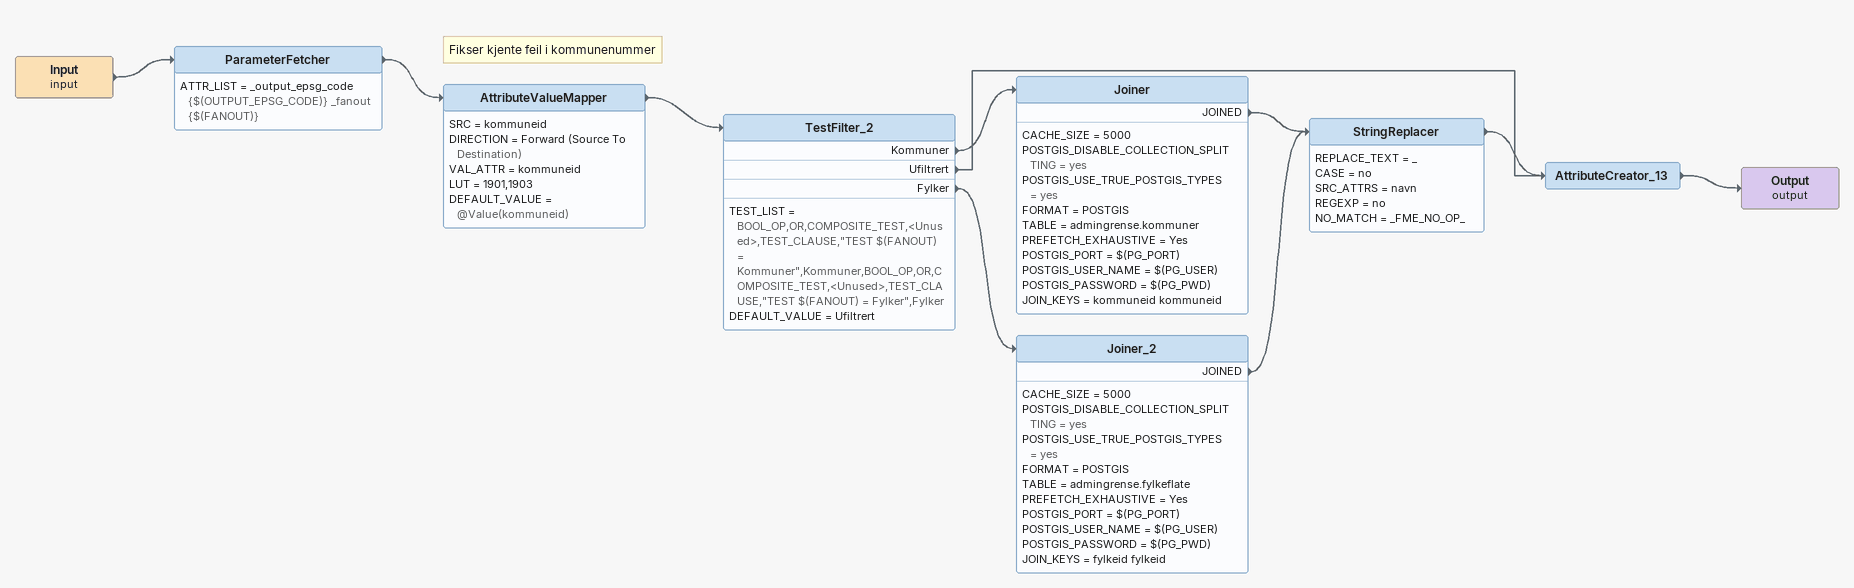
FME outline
Input (input)
    -> ParameterFetcher
ParameterFetcher
    ATTR_LIST = _output_epsg_code {$(OUTPUT_EPSG_CODE)} _fanout {$(FANOUT)}
    -> AttributeValueMapper
Note: Fikser kjente feil i kommunenummer
AttributeValueMapper
    SRC = kommuneid
    DIRECTION = Forward (Source To Destination)
    VAL_ATTR = kommuneid
    LUT = 1901,1903
    DEFAULT_VALUE = @Value(kommuneid)
    -> TestFilter_2
TestFilter_2
    TEST_LIST = BOOL_OP,OR,COMPOSITE_TEST,<Unused>,TEST_CLAUSE,"TEST $(FANOUT) = Kommuner",Kommuner,BOOL_OP,OR,COMPOSITE_TEST,<Unused>,TEST_CLAUSE,"TEST $(FANOUT) = Fylker",Fylker
    DEFAULT_VALUE = Ufiltrert
    Kommuner -> Joiner
    Ufiltrert -> AttributeCreator_13
    Fylker -> Joiner_2
Joiner
    CACHE_SIZE = 5000
    POSTGIS_DISABLE_COLLECTION_SPLITTING = yes
    POSTGIS_USE_TRUE_POSTGIS_TYPES = yes
    FORMAT = POSTGIS
    TABLE = admingrense.kommuner
    PREFETCH_EXHAUSTIVE = Yes
    POSTGIS_PORT = $(PG_PORT)
    POSTGIS_USER_NAME = $(PG_USER)
    POSTGIS_PASSWORD = $(PG_PWD)
    JOIN_KEYS = kommuneid kommuneid
    JOINED -> StringReplacer
Joiner_2
    CACHE_SIZE = 5000
    POSTGIS_DISABLE_COLLECTION_SPLITTING = yes
    POSTGIS_USE_TRUE_POSTGIS_TYPES = yes
    FORMAT = POSTGIS
    TABLE = admingrense.fylkeflate
    PREFETCH_EXHAUSTIVE = Yes
    POSTGIS_PORT = $(PG_PORT)
    POSTGIS_USER_NAME = $(PG_USER)
    POSTGIS_PASSWORD = $(PG_PWD)
    JOIN_KEYS = fylkeid fylkeid
    JOINED -> StringReplacer
StringReplacer
    REPLACE_TEXT = _
    CASE = no
    SRC_ATTRS = navn
    REGEXP = no
    NO_MATCH = _FME_NO_OP_
    -> AttributeCreator_13
AttributeCreator_13
    -> Output (output)
Output (output)
